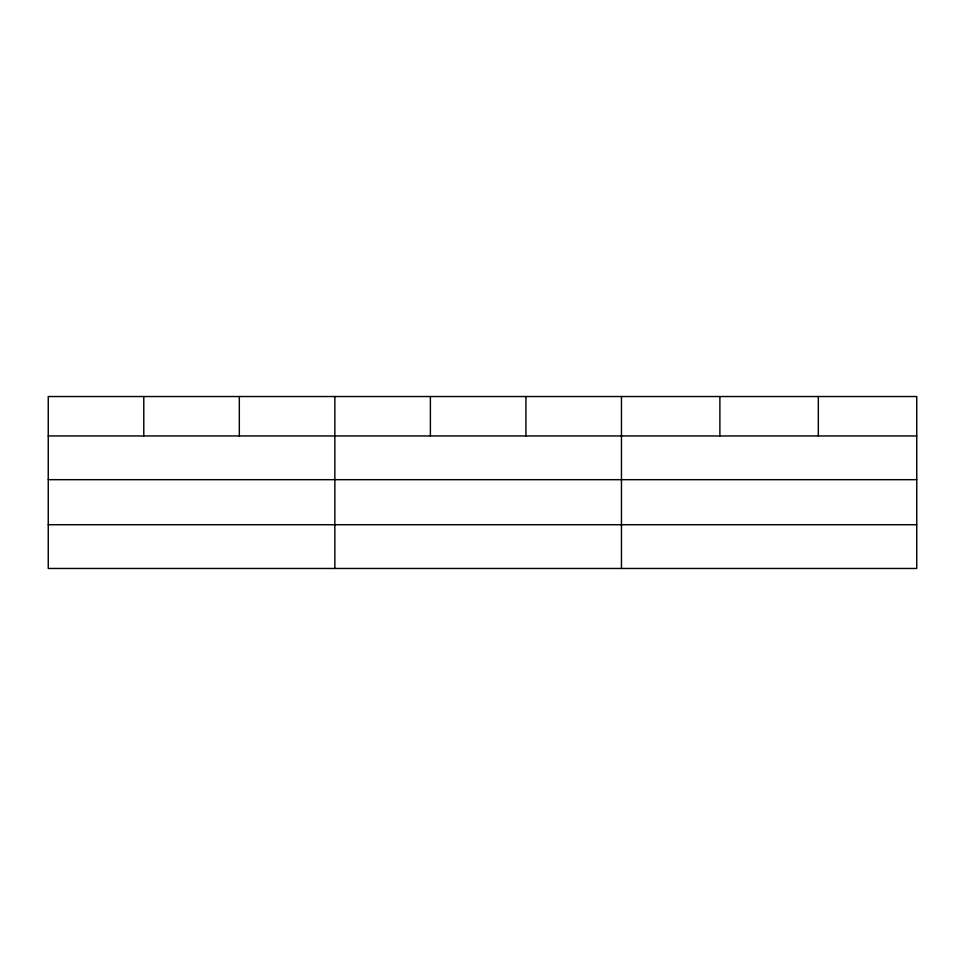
<?xml version="1.0" encoding="UTF-8"?>
<svg xmlns="http://www.w3.org/2000/svg" width="965" height="965" viewBox="0 0 965 965"><rect width="100%" height="100%" fill="white"/><g stroke="black" fill="none" stroke-linecap="round" stroke-linejoin="round"><path stroke-width="1.45" d="M916.75 479.677L916.75 396.531L48.25 396.531L48.25 568.469L916.75 568.469L916.75 479.677L48.25 479.677M48.25 435.951L916.75 435.951M48.25 524.731L916.75 524.731M818.32 396.531L818.32 435.951M719.89 396.531L719.89 435.951M621.46 396.531L621.46 568.469M525.925 396.531L525.925 435.951M430.39 396.531L430.39 435.951M334.855 396.531L334.855 568.469M239.32 396.531L239.32 435.951M143.785 396.531L143.785 435.951"/></g></svg>
